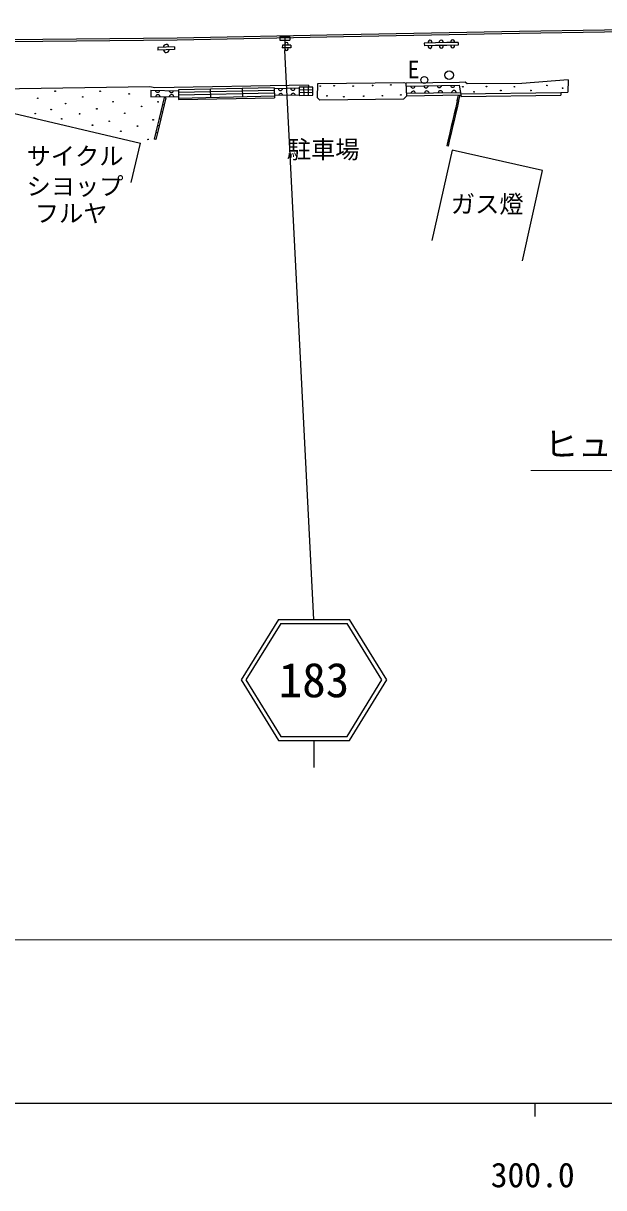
# Model space of a CAD drawing. Units: millimetres, scale not verified. Extents: x 40000 to 680000, y 20000 to 380000.
# Drawn here: x 330017 to 373115, y 198715 to 285227 of the extents above; entities that cross this region are included whole.
import ezdxf
from ezdxf.enums import TextEntityAlignment as Align

# ---------------------------------------------------------------- set-up
doc = ezdxf.new("R2010")
doc.units = ezdxf.units.MM
doc.header["$LTSCALE"] = 1000
for name, color, linetype, lineweight in [('M-BGD', 7, 'Continuous', 25), ('M-BGD-EXST', 7, 'Continuous', 25), ('M-STR-HTXT', 7, 'Continuous', 13), ('M-STR-STRC', 7, 'Continuous', 25), ('M-TTL-BAND', 7, 'Continuous', 25)]:
    doc.layers.add(name, color=color, linetype=linetype, lineweight=lineweight)
doc.layers.add('M-BMK-HTXT', color=7, linetype='Continuous')
doc.styles.add('ＭＳ ゴシック', font='')
doc.styles.get('ＭＳ ゴシック').set_extended_font_data('MS Gothic')

msp = doc.modelspace()

# ---------------------------------------------------------------- linework, layer by layer
at = {"layer": 'M-BGD'}
for p, q in [((360633, 283773), (359793, 283759)), ((361474, 283788), (360633, 283773)), ((362314, 283803), (361474, 283788)), ((362314, 283803), (362317, 283603)), ((341249, 283475), (340001, 283435)), ((340001, 283435), (340008, 283235)), ((341255, 283275), (340008, 283235)), ((341249, 283475), (341255, 283275)), ((349252, 283602), (349250, 283402)), ((349874, 283395), (349250, 283402)), ((349876, 283595), (349252, 283602)), ((349876, 283595), (349874, 283395)), ((359793, 283759), (359797, 283559)), ((360637, 283573), (359797, 283559)), ((361477, 283588), (360637, 283573)), ((362317, 283603), (361477, 283588)), ((339402, 280508), (326500, 280297)), ((339787, 280425), (339402, 280508)), ((351199, 280628), (339787, 280425)), ((348648, 280437), (341533, 280280)), ((343905, 280332), (343918, 279724)), ((346277, 280385), (346290, 279777)), ((348648, 280437), (348665, 279683)), ((350495, 280406), (348650, 280368)), ((351510, 280486), (350494, 280472)), ((350494, 280472), (350502, 279864)), ((350833, 280477), (350841, 279869)), ((351172, 280482), (351180, 279874)), ((351199, 280628), (351192, 280482)), ((351519, 279878), (351510, 280486)), ((351872, 279696), (351890, 280763)), ((351890, 280763), (358262, 280818)), ((358262, 280818), (358437, 280777)), ((362409, 280821), (358437, 280777)), ((358488, 279824), (358437, 280777)), ((358449, 280549), (362392, 280633)), ((362392, 280633), (362519, 279776)), ((362836, 280860), (362409, 280821)), ((362977, 280725), (362836, 280860)), ((367038, 280758), (362977, 280725)), ((370470, 281033), (367038, 280758)), ((370470, 281033), (370456, 280113)), ((339481, 280259), (341535, 280219)), ((339481, 280259), (339497, 279761)), ((339497, 279761), (341544, 279780)), ((340477, 279718), (340353, 279200)), ((340594, 279691), (340470, 279172)), ((340477, 279718), (340594, 279691)), ((341533, 280280), (341549, 279574)), ((348653, 280234), (341538, 280077)), ((348657, 280032), (341542, 279875)), ((341547, 279672), (348662, 279829)), ((341549, 279574), (348665, 279683)), ((350502, 279890), (348661, 279850)), ((351513, 280284), (350497, 280270)), ((351516, 280081), (350499, 280067)), ((350502, 279864), (351519, 279878)), ((352038, 279510), (351872, 279696)), ((358248, 279600), (352038, 279510)), ((358481, 279824), (358248, 279600)), ((358478, 280024), (362472, 280094)), ((362502, 279894), (358481, 279824)), ((362239, 279455), (362128, 278980)), ((362239, 279455), (362342, 279891)), ((362337, 279432), (362239, 279455)), ((362337, 279432), (362445, 279893)), ((362490, 279975), (369937, 280075)), ((362519, 279776), (369939, 279875)), ((369937, 280075), (370456, 280113)), ((369937, 280075), (369939, 279875)), ((328849, 278640), (338723, 276325)), ((340229, 278682), (340106, 278164)), ((340346, 278654), (340222, 278136)), ((340353, 279200), (340229, 278682)), ((340229, 278682), (340346, 278654)), ((340470, 279172), (340346, 278654)), ((340353, 279200), (340470, 279172)), ((362128, 278980), (362016, 278505)), ((362225, 278957), (362114, 278482)), ((362225, 278957), (362128, 278980)), ((362337, 279432), (362225, 278957)), ((340106, 278164), (339982, 277646)), ((340222, 278136), (340099, 277618)), ((340106, 278164), (340222, 278136)), ((361905, 278030), (361793, 277555)), ((362002, 278007), (361890, 277532)), ((362016, 278505), (361905, 278030)), ((362002, 278007), (361905, 278030)), ((362114, 278482), (362002, 278007)), ((362114, 278482), (362016, 278505)), ((339858, 277128), (339735, 276610)), ((339975, 277100), (339851, 276582)), ((339982, 277646), (339858, 277128)), ((339858, 277128), (339975, 277100)), ((340099, 277618), (339975, 277100)), ((339982, 277646), (340099, 277618)), ((361682, 277080), (361570, 276605)), ((361779, 277057), (361667, 276582)), ((361793, 277555), (361682, 277080)), ((361779, 277057), (361682, 277080)), ((361890, 277532), (361779, 277057)), ((361890, 277532), (361793, 277555)), ((338038, 273405), (338723, 276325)), ((339851, 276582), (339735, 276610)), ((361570, 276605), (361458, 276130)), ((361556, 276108), (361458, 276130)), ((361667, 276582), (361556, 276108)), ((361667, 276582), (361570, 276605)), ((361866, 275793), (360362, 269079)), ((368580, 274289), (361866, 275793)), ((367076, 267575), (368580, 274289))]:
    msp.add_line(p, q, dxfattribs=at)
for centre, radius in [((361642, 281372), 330), ((352068, 280564), 25), ((353099, 280586), 25), ((354515, 280563), 25), ((355957, 280607), 25), ((357309, 280644), 25), ((362650, 280513), 25), ((364413, 280522), 25), ((366484, 280518), 25), ((368901, 280617), 25), ((370068, 280410), 25), ((331089, 279656), 25), ((332382, 280182), 25), ((334430, 279752), 25), ((335728, 280173), 25), ((337873, 279975), 25), ((352568, 279832), 25), ((353820, 279775), 25), ((355297, 279815), 25), ((356684, 279849), 25), ((358055, 279901), 25), ((363486, 280130), 25), ((365474, 280231), 25), ((367713, 280232), 25), ((332083, 278812), 25), ((333159, 279258), 25), ((335472, 278867), 25), ((336679, 279403), 25), ((338806, 279051), 25), ((340026, 279394), 25), ((330904, 278516), 25), ((332871, 278130), 25), ((334197, 278496), 25), ((336405, 277943), 25), ((337550, 278538), 25), ((339660, 278049), 25), ((335157, 277655), 25), ((337255, 277202), 25), ((338497, 277595), 25), ((339283, 276601), 25)]:
    msp.add_circle(centre, radius, dxfattribs=at)
for centre, radius, start, end in [((349565, 283671), 127, 324.36865, 214.38067), ((360212, 283817), 149, 341.00892, 200.98631), ((361053, 283832), 149, 341.00802, 200.98748), ((361893, 283846), 149, 341.00892, 200.98631), ((340625, 283447), 208, 4.08644, 179.60432), ((340631, 283263), 208, 184.08793, 359.60419), ((349561, 283325), 127, 144.36982, 34.37951), ((360218, 283515), 149, 161.00711, 20.98609), ((361058, 283530), 149, 161.00892, 20.98631), ((361898, 283544), 149, 161.00802, 20.98748), ((349113, 280381), 154, 182.55806, 359.85123), ((350034, 280400), 154, 182.55913, 359.85227), ((358942, 280574), 165, 186.43999, 356.00416), ((359928, 280595), 165, 186.44104, 356.00507), ((360913, 280616), 165, 186.44192, 356.00396), ((361899, 280637), 165, 186.44003, 356.00584), ((339990, 280270), 171, 185.89823, 351.8499), ((340007, 279745), 171, 7.62937, 173.41098), ((341007, 280250), 171, 185.89738, 351.85091), ((341026, 279754), 171, 7.63125, 173.4091), ((349134, 279856), 155, 2.94807, 179.51471), ((350061, 279876), 155, 2.94873, 179.51379), ((358980, 280014), 168, 7.23924, 174.76317), ((359983, 280032), 168, 7.23836, 174.76258), ((360987, 280049), 168, 7.23924, 174.76317), ((361990, 280067), 168, 7.23648, 174.76446)]:
    msp.add_arc(centre, radius, start, end, dxfattribs=at)
at = {"layer": 'M-BGD-EXST'}
for p, q in [((349057, 284215), (349807, 284215)), ((349057, 284215), (349057, 283965)), ((349057, 283965), (349807, 283965)), ((349432, 284215), (349432, 283215)), ((349807, 284215), (349807, 283965))]:
    msp.add_line(p, q, dxfattribs=at)
msp.add_circle((359795, 281015), 250, dxfattribs=at)
at = {"layer": 'M-STR-HTXT'}
msp.add_line((150982, 217119), (423226, 217119), dxfattribs=at)
msp.add_lwpolyline([(406993, 281388), (401810, 251993), (367709, 251993)], dxfattribs=at)
at = {"layer": 'M-STR-STRC'}
for p, q in [((351600, 240936), (349432, 283215)), ((348964, 240936), (346200, 236436)), ((349132, 240636), (346553, 236436)), ((348964, 240936), (354236, 240936)), ((349132, 240636), (354069, 240636)), ((356648, 236436), (354069, 240636)), ((357000, 236436), (354236, 240936)), ((346200, 236436), (348964, 231936)), ((346553, 236436), (349132, 232236)), ((354069, 232236), (356648, 236436)), ((354236, 231936), (357000, 236436)), ((348964, 231936), (354236, 231936)), ((349132, 232236), (354069, 232236)), ((351600, 231936), (351600, 229936))]:
    msp.add_line(p, q, dxfattribs=at)
for points in [[(411517, 284961), (410603, 285130), (409851, 285193), (408500, 285227), (405774, 285214), (403576, 285208), (391340, 284972), (379495, 284819), (366871, 284616), (353801, 284369), (341443, 284132), (328976, 283999), (315009, 283711), (306146, 283550)], [(411486, 284815), (410583, 284982), (409843, 285043), (408499, 285077), (405774, 285064), (403577, 285058), (391342, 284822), (379497, 284669), (366874, 284466), (353804, 284219), (341446, 283982), (328978, 283849), (315011, 283561), (306149, 283400)]]:
    msp.add_lwpolyline(points, dxfattribs=at)
at = {"layer": 'M-TTL-BAND'}
for p, q in [((40000, 205000), (579000, 205000)), ((368000, 205000), (368000, 204000))]:
    msp.add_line(p, q, dxfattribs=at)

# ---------------------------------------------------------------- texts
at = {"layer": 'M-BGD-EXST', "style": 'ＭＳ ゴシック'}
msp.add_text('E', height=1320, dxfattribs=at).set_placement((358991, 281797), align=Align.MIDDLE_CENTER)
at = {"layer": 'M-BMK-HTXT', "style": 'ＭＳ ゴシック'}
for s, p in [('サイクル', (333859, 275359)), ('駐車場', (352281, 275850)), ('シヨップ', (333859, 273120)), ('ガス燈', (364465, 271794)), ('フルヤ', (333570, 271107))]:
    msp.add_text(s, height=1320, dxfattribs=at).set_placement(p, align=Align.MIDDLE_CENTER)
at = {"layer": 'M-STR-HTXT', "style": 'ＭＳ ゴシック'}
msp.add_text('ヒューム管\u3000L=14.0\u3000φ300', height=1833, dxfattribs=at).set_placement((368709, 252493), align=Align.BOTTOM_LEFT)
at = {"layer": 'M-STR-STRC', "style": 'ＭＳ ゴシック'}
msp.add_text('183', height=2566, dxfattribs=at).set_placement((351600, 236436), align=Align.MIDDLE_CENTER)
at = {"layer": 'M-TTL-BAND', "style": 'ＭＳ ゴシック'}
msp.add_text('300.0', height=1833, dxfattribs=at).set_placement((367844, 198195), align=Align.BOTTOM_CENTER)

doc.saveas('drawing.dxf')
